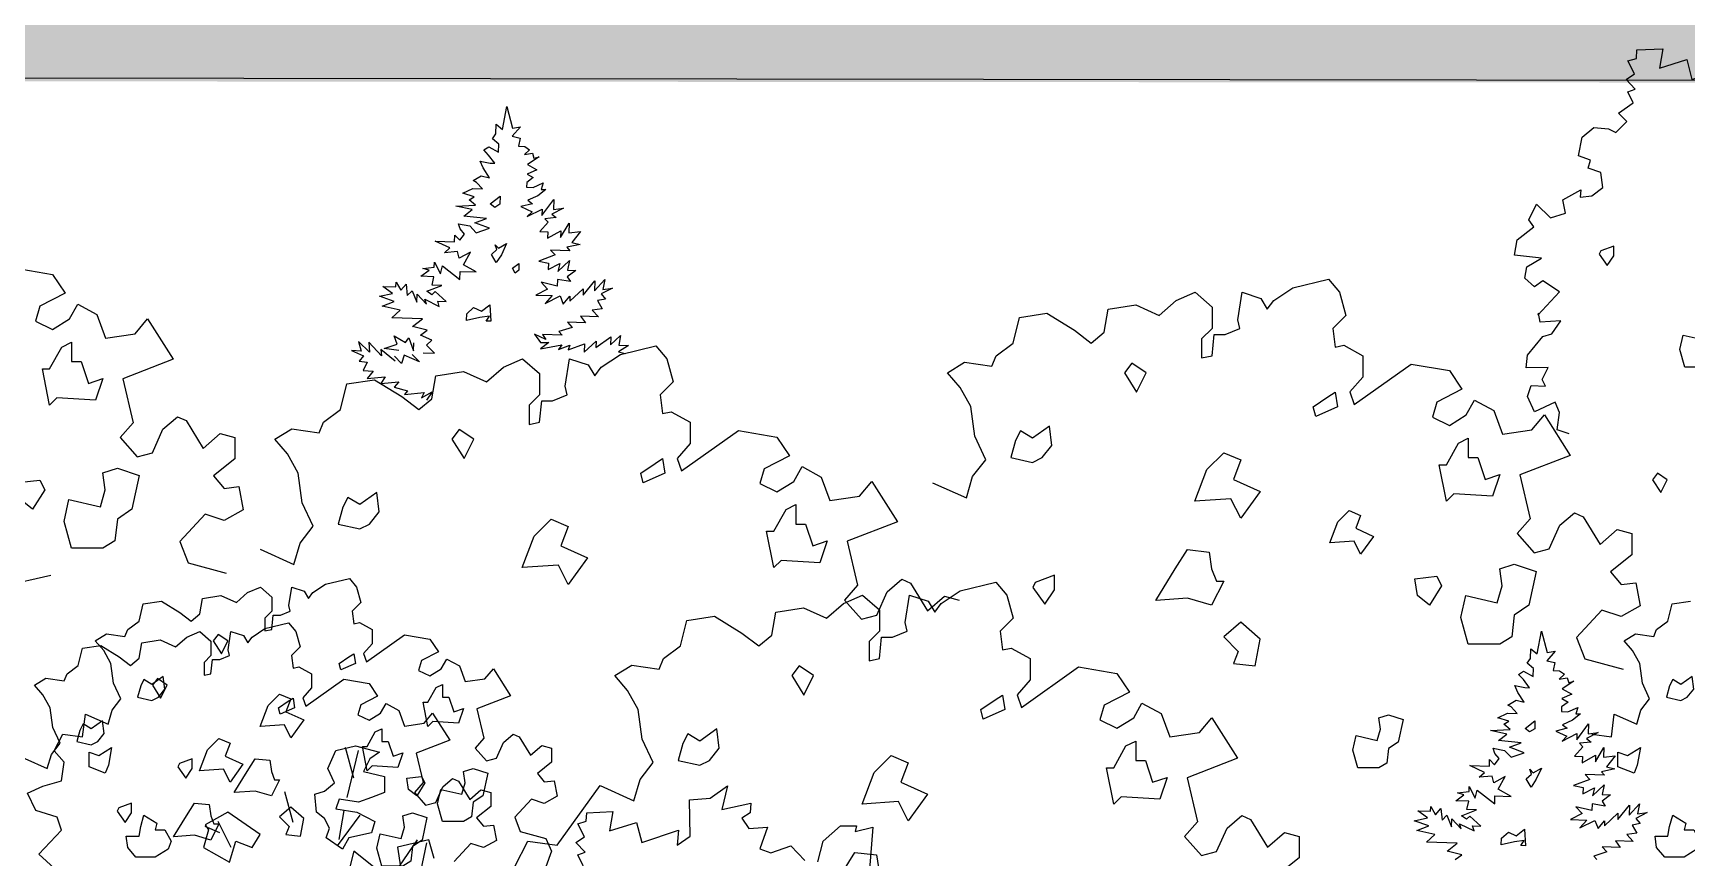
# Model space of a CAD drawing. Header units: inches. Extents: x 11.9 to 85.3, y 21.1 to 37.4.
# Drawn here: x 57.408 to 58.622, y 23.521 to 24.126 of the extents above; entities that cross this region are included whole.
import ezdxf

# ---------------------------------------------------------------- set-up
doc = ezdxf.new("R2010")
doc.units = ezdxf.units.IN
doc.header["$MEASUREMENT"] = 0
for name, color, linetype in [('CAY', 94, 'Continuous'), ('CAY-3', 61, 'Continuous'), ('Layer1', 7, 'Continuous')]:
    doc.layers.add(name, color=color, linetype=linetype)

# ---------------------------------------------------------------- blocks, each defined once
blk = doc.blocks.new('A$C76451831')
at = {"layer": 'CAY'}
for p, q in [((2471.8, 2031.9), (2478.5, 2069.3)), ((2478.5, 2069.3), (2487.7, 2034.1)), ((2460.6, 2024.6), (2461.2, 2040.4)), ((2461.2, 2040.4), (2471.8, 2031.9)), ((2500.9, 2036.3), (2487.3, 2020.9)), ((2487.7, 2034.1), (2500.9, 2036.3)), ((2441.2, 1998.5), (2449.5, 2003.7)), ((2449.5, 2003.7), (2465, 1995)), ((2455.4, 2016.6), (2460.6, 2024.6)), ((2465.5, 2008.1), (2455.4, 2016.6)), ((2465, 1995), (2465.5, 2008.1)), ((2487.3, 2020.9), (2500.3, 2017.8)), ((2500.3, 2017.8), (2497.6, 2004.7)), ((2497.6, 2004.7), (2508, 2004.3)), ((2508, 2004.3), (2515.9, 1998.6)), ((2435.1, 1980.1), (2451.3, 1976.8)), ((2440.1, 1969.1), (2435.1, 1980.1)), ((2449, 1990.1), (2441.2, 1998.5)), ((2459, 1976.6), (2449, 1990.1)), ((2451.3, 1976.8), (2459, 1976.6)), ((2515.9, 1998.6), (2507.5, 1990.8)), ((2507.5, 1990.8), (2520.7, 1993)), ((2531.4, 1987.2), (2512.4, 1974.7)), ((2512.4, 1974.7), (2527.9, 1966)), ((2520.7, 1993), (2523.1, 1984.8)), ((2523.1, 1984.8), (2531.4, 1987.2)), ((2423.5, 1948.4), (2437, 1956)), ((2428.9, 1945.4), (2423.5, 1948.4)), ((2437, 1956), (2450.4, 1952.9)), ((2450.4, 1952.9), (2440.1, 1969.1)), ((2522, 1953.1), (2511.3, 1945.3)), ((2527.9, 1966), (2511.8, 1958.9)), ((2511.8, 1958.9), (2522, 1953.1)), ((2407, 1927.6), (2423.1, 1935.2)), ((2425.3, 1922), (2407, 1927.6)), ((2417, 1916.8), (2425.3, 1922)), ((2423.1, 1935.2), (2438.9, 1934.7)), ((2438.9, 1934.7), (2428.9, 1945.4)), ((2511.3, 1945.3), (2511.1, 1937.6)), ((2511.1, 1937.6), (2521.5, 1937.2)), ((2529.2, 1923.4), (2513.1, 1916.2)), ((2521.5, 1937.2), (2538.1, 1944.4)), ((2542.7, 1933.8), (2529.2, 1923.4)), ((2538.1, 1944.4), (2535, 1934)), ((2535, 1934), (2542.7, 1933.8)), ((2395.4, 1906.7), (2427.6, 1908.3)), ((2421.9, 1900.8), (2395.4, 1906.7)), ((2408.4, 1890.4), (2421.9, 1900.8)), ((2427.6, 1908.3), (2417, 1916.8)), ((2520.6, 1910.5), (2501.8, 1905.7)), ((2501.8, 1905.7), (2520.1, 1897.4)), ((2512.1, 1889.5), (2536.6, 1901.8)), ((2520.1, 1897.4), (2512.1, 1889.5)), ((2513.1, 1916.2), (2520.6, 1910.5)), ((2536.2, 1891.4), (2555.7, 1917.4)), ((2536.6, 1901.8), (2536.2, 1891.4)), ((2571.1, 1903.3), (2552.1, 1893.5)), ((2552.1, 1893.5), (2559.6, 1887.8)), ((2555.7, 1917.4), (2555.1, 1901.1)), ((2555.1, 1901.1), (2571.1, 1903.3)), ((2402.2, 1869.3), (2399.8, 1877.6)), ((2399.8, 1877.6), (2418.2, 1874.2)), ((2409.6, 1860.9), (2402.2, 1869.3)), ((2445.4, 1886.4), (2408.4, 1890.4)), ((2418.2, 1874.2), (2428.7, 1862.9)), ((2426.6, 1879.3), (2445.4, 1886.4)), ((2450.3, 1870.4), (2426.6, 1879.3)), ((2428.7, 1862.9), (2450.3, 1870.4)), ((2546.2, 1880.1), (2532.6, 1864.8)), ((2559.6, 1887.8), (2541, 1885.8)), ((2541, 1885.8), (2546.2, 1880.1)), ((2545.3, 1853.9), (2567, 1866.3)), ((2566.7, 1855.4), (2580.6, 1878.9)), ((2567, 1866.3), (2566.7, 1855.4)), ((2580.6, 1878.9), (2580.1, 1863.1)), ((2361.6, 1849.4), (2393.3, 1848.3)), ((2385.3, 1838.2), (2361.6, 1849.4)), ((2393.3, 1848.3), (2393.7, 1859.2)), ((2393.7, 1859.2), (2401.6, 1850.7)), ((2401.6, 1850.7), (2409.6, 1860.9)), ((2532.6, 1864.8), (2545.7, 1864.3)), ((2545.7, 1864.3), (2545.3, 1853.9)), ((2598.4, 1843.9), (2577, 1839.2)), ((2577, 1839.2), (2581.8, 1833.6)), ((2580.1, 1863.1), (2599.2, 1865.2)), ((2599.2, 1865.2), (2585, 1847.1)), ((2585, 1847.1), (2598.4, 1843.9)), ((2360.1, 1806.9), (2360.4, 1815)), ((2360.4, 1815), (2370.2, 1796.1)), ((2376.8, 1830.3), (2385.3, 1838.2)), ((2398.2, 1832.3), (2376.8, 1830.3)), ((2400.5, 1821.3), (2398.2, 1832.3)), ((2419.5, 1831.5), (2400.5, 1821.3)), ((2407.9, 1810.6), (2419.5, 1831.5)), ((2557.5, 1826.7), (2530.9, 1816.8)), ((2530.9, 1816.8), (2546.6, 1813.5)), ((2546.6, 1813.5), (2546.3, 1803.1)), ((2546.3, 1803.1), (2565.2, 1812.8)), ((2581.8, 1833.6), (2550.1, 1834.7)), ((2550.1, 1834.7), (2557.5, 1826.7)), ((2562, 1799.8), (2581.2, 1817.7)), ((2565.2, 1812.8), (2562, 1799.8)), ((2581.2, 1817.7), (2577.9, 1802)), ((1673.3, 1805.4), (1735.8, 1794.7)), ((1735.8, 1794.7), (1756.4, 1764.1)), ((2338.3, 1791.8), (2351.8, 1801.7)), ((2359.6, 1791), (2338.3, 1791.8)), ((2341.5, 1804.8), (2360.1, 1806.9)), ((2351.8, 1801.7), (2341.5, 1804.8)), ((2356.4, 1777.5), (2359.6, 1791)), ((2370.2, 1796.1), (2373.4, 1809.1)), ((2373.4, 1809.1), (2402, 1786.8)), ((2402, 1786.8), (2402.5, 1799.9)), ((2402.5, 1799.9), (2428.8, 1799)), ((2428.8, 1799), (2407.9, 1810.6)), ((2561.5, 1786.7), (2561.2, 1775.8)), ((2582.7, 1783.2), (2561.5, 1786.7)), ((2591.5, 1801.5), (2577.6, 1791.1)), ((2577.6, 1791.1), (2582.7, 1783.2)), ((2577.9, 1802), (2591.5, 1801.5)), ((2622.1, 1768.2), (2639, 1786.7)), ((2639, 1786.7), (2635.8, 1770.5)), ((3764, 1772.8), (3822.4, 1787)), ((3822.4, 1787), (3840.1, 1765.7)), ((1756.4, 1764.1), (1715.1, 1742.8)), ((2270.6, 1759.2), (2292, 1763.9)), ((2294.3, 1750.7), (2270.6, 1759.2)), ((2292, 1763.9), (2276.1, 1775.3)), ((2276.1, 1775.3), (2297.4, 1774.6)), ((2297.4, 1774.6), (2297.7, 1782.3)), ((2297.7, 1782.3), (2305.3, 1768.9)), ((2305.3, 1768.9), (2313.9, 1779)), ((2313.9, 1779), (2315.9, 1760.3)), ((2315.9, 1760.3), (2323.9, 1768.2)), ((2323.9, 1768.2), (2331.4, 1749.4)), ((2331.4, 1749.4), (2331.9, 1762.5)), ((2331.9, 1762.5), (2347.1, 1746.1)), ((2347.9, 1767.4), (2372.2, 1777)), ((2355.9, 1761.7), (2347.9, 1767.4)), ((2361.5, 1766.9), (2355.9, 1761.7)), ((2372.2, 1777), (2356.4, 1777.5)), ((2379.5, 1750.4), (2361.5, 1766.9)), ((2545.1, 1770.9), (2526.2, 1761.2)), ((2526.2, 1761.2), (2552.9, 1760.2)), ((2561.2, 1775.8), (2534.7, 1782.2)), ((2534.7, 1782.2), (2545.1, 1770.9)), ((2552.9, 1760.2), (2541.6, 1747.5)), ((2541.6, 1747.5), (2566, 1759.8)), ((2566, 1759.8), (2571, 1746.5)), ((2571, 1746.5), (2581.9, 1759.2)), ((2581.6, 1751.1), (2603.6, 1771.6)), ((2581.9, 1759.2), (2581.6, 1751.1)), ((2603.3, 1761.2), (2622.6, 1784.5)), ((2603.6, 1771.6), (2603.3, 1761.2)), ((2622.6, 1784.5), (2622.1, 1768.2)), ((2651.7, 1772.6), (2632.8, 1762.9)), ((2632.8, 1762.9), (2640.2, 1754.5)), ((2635.8, 1770.5), (2651.7, 1772.6)), ((3573, 1752.2), (3604.2, 1765.7)), ((3604.2, 1765.7), (3631.9, 1741.6)), ((3673.8, 1720.9), (3680.9, 1765.7)), ((3680.9, 1765.7), (3711.5, 1755.7)), ((3732.8, 1752.2), (3764, 1772.8)), ((3840.1, 1765.7), (3850.7, 1728)), ((1715.1, 1742.8), (1708.1, 1718.6)), ((1763.5, 1722.2), (1777.1, 1746.4)), ((1777.1, 1746.4), (1808.3, 1729.3)), ((2275, 1743.2), (2294.3, 1750.7)), ((2304.2, 1736.7), (2275, 1743.2)), ((2290.6, 1724.1), (2304.2, 1736.7)), ((2347.1, 1746.1), (2344.7, 1754.4)), ((2344.7, 1754.4), (2368.3, 1742.7)), ((2365.9, 1750.9), (2379.5, 1750.4)), ((2368.3, 1742.7), (2365.9, 1750.9)), ((2634.6, 1738.8), (2618.3, 1736.6)), ((2618.3, 1736.6), (2628.7, 1725.4)), ((2640.2, 1754.5), (2627, 1752.2)), ((2627, 1752.2), (2634.6, 1738.8)), ((3317.1, 1724.4), (3361.9, 1731.5)), ((3361.9, 1731.5), (3406.7, 1703.8)), ((3455.6, 1700.3), (3462.1, 1738)), ((3462.1, 1738), (3507.5, 1745.1)), ((3507.5, 1745.1), (3545.3, 1728)), ((3545.3, 1728), (3573, 1752.2)), ((3631.9, 1741.6), (3631.9, 1706.7)), ((3711.5, 1755.7), (3722.2, 1738)), ((3722.2, 1738), (3732.8, 1752.2)), ((1708.1, 1718.6), (1735.8, 1705.1)), ((1735.8, 1705.1), (1763.5, 1722.2)), ((1808.3, 1729.3), (1822.5, 1690.9)), ((1870.8, 1698), (1891.4, 1722.2)), ((1891.4, 1722.2), (1933.3, 1656.1)), ((2340.9, 1722.3), (2290.6, 1724.1)), ((2324.6, 1709.7), (2340.9, 1722.3)), ((2348.4, 1703.5), (2324.6, 1709.7)), ((2585.5, 1708.3), (2564, 1701.4)), ((2577.7, 1716.8), (2585.5, 1708.3)), ((2607.1, 1715.7), (2577.7, 1716.8)), ((2628.7, 1725.4), (2599.3, 1726.4)), ((2599.3, 1726.4), (2607.1, 1715.7)), ((3306.5, 1682.6), (3317.1, 1724.4)), ((3406.7, 1703.8), (3434.4, 1682.6)), ((3631.9, 1706.7), (3614.8, 1689.6)), ((3653.2, 1696.7), (3677.3, 1706.7)), ((3677.3, 1706.7), (3673.8, 1720.9)), ((3850.7, 1728), (3829.5, 1706.7)), ((3829.5, 1706.7), (3833, 1676.1)), ((1822.5, 1690.9), (1870.8, 1698)), ((2236.3, 1685.2), (2240.6, 1669.3)), ((2254.4, 1667.9), (2236.3, 1685.2)), ((2252.8, 1684.1), (2254.4, 1667.9)), ((2273.6, 1662), (2252.8, 1684.1)), ((2278, 1673.7), (2299.6, 1681.1)), ((2294.6, 1694.5), (2313.2, 1683.4)), ((2299.6, 1681.1), (2294.6, 1694.5)), ((2313.2, 1683.4), (2318.5, 1691.4)), ((2318.5, 1691.4), (2325.9, 1669.8)), ((2325.9, 1669.8), (2326.4, 1682.9)), ((2337.7, 1695.7), (2348.4, 1703.5)), ((2356, 1687.3), (2337.7, 1695.7)), ((2347.5, 1679.5), (2356, 1687.3)), ((2360.2, 1665.9), (2347.5, 1679.5)), ((2524, 1697.3), (2533.9, 1683.8)), ((2542.3, 1688.5), (2524, 1697.3)), ((2547.5, 1683.4), (2533.6, 1673)), ((2533.6, 1673), (2568.7, 1679.9)), ((2533.9, 1683.8), (2547.5, 1683.4)), ((2569.2, 1695.7), (2537.1, 1696.9)), ((2537.1, 1696.9), (2542.3, 1688.5)), ((2568.7, 1679.9), (2563, 1671.9)), ((2563, 1671.9), (2581.8, 1679.4)), ((2564, 1701.4), (2569.2, 1695.7)), ((2578.8, 1671.4), (2605.9, 1681.3)), ((2581.8, 1679.4), (2578.8, 1671.4)), ((2605.4, 1667.7), (2624.6, 1685.6)), ((2605.9, 1681.3), (2605.4, 1667.7)), ((2624.3, 1675.2), (2648.9, 1693)), ((2624.6, 1685.6), (2624.3, 1675.2)), ((2648.4, 1679.8), (2664.8, 1695.1)), ((2648.9, 1693), (2648.4, 1679.8)), ((2677.9, 1678.8), (2661.2, 1668.5)), ((2664.8, 1695.1), (2661.6, 1679.4)), ((2661.6, 1679.4), (2677.9, 1678.8)), ((2664.3, 1664.1), (2722.6, 1678.3)), ((2722.6, 1678.3), (2740.3, 1657)), ((3278.8, 1661.9), (3306.5, 1682.6)), ((3434.4, 1682.6), (3455.6, 1700.3)), ((3614.8, 1689.6), (3614.8, 1658.4)), ((3631.9, 1661.9), (3635.5, 1696.7)), ((3635.5, 1696.7), (3653.2, 1696.7)), ((3833, 1676.1), (3847.2, 1679)), ((3847.2, 1679), (3878.4, 1661.9)), ((1933.3, 1656.1), (1850.8, 1624.3)), ((2224.6, 1670.4), (2244.1, 1661.9)), ((2240.6, 1669.3), (2224.6, 1670.4)), ((2244.1, 1661.9), (2237.2, 1653)), ((2237.2, 1653), (2250.5, 1651.6)), ((2250.5, 1651.6), (2243.7, 1637.7)), ((2272.6, 1672.4), (2273.6, 1662)), ((2295.9, 1653.3), (2272.6, 1672.4)), ((2301.9, 1670.6), (2278, 1673.7)), ((2306.7, 1649.3), (2295.1, 1661.4)), ((2310.8, 1662.9), (2306.7, 1649.3)), ((2336, 1652.2), (2310.8, 1662.9)), ((2323.9, 1664.2), (2336, 1652.2)), ((2341.7, 1666.5), (2360.2, 1665.9)), ((2473.2, 1643.5), (2504.5, 1657)), ((2504.5, 1657), (2532.2, 1632.9)), ((2574, 1612.2), (2581.1, 1657)), ((2581.1, 1657), (2611.8, 1647)), ((2633, 1643.5), (2664.3, 1664.1)), ((2661.2, 1668.5), (2672, 1665.4)), ((2740.3, 1657), (2750.9, 1619.3)), ((3199.2, 1634.2), (3226.9, 1651.3)), ((3226.9, 1651.3), (3271.7, 1644.8)), ((3271.7, 1644.8), (3278.8, 1661.9)), ((3614.8, 1658.4), (3631.9, 1661.9)), ((3878.4, 1661.9), (3878.4, 1627.1)), ((1850.8, 1624.3), (1867.9, 1552.3)), ((2217.3, 1615.8), (2262.1, 1622.8)), ((2243.7, 1637.7), (2260.2, 1636.6)), ((2260.2, 1636.6), (2250.4, 1624.7)), ((2250.4, 1624.7), (2279.7, 1627.6)), ((2262.1, 1622.8), (2306.9, 1595.1)), ((2279.7, 1627.6), (2272.6, 1616.4)), ((2355.9, 1591.6), (2362.4, 1629.3)), ((2362.4, 1629.3), (2407.8, 1636.4)), ((2407.8, 1636.4), (2445.5, 1619.3)), ((2445.5, 1619.3), (2473.2, 1643.5)), ((2532.2, 1632.9), (2532.2, 1598.1)), ((2611.8, 1647), (2622.4, 1629.3)), ((2622.4, 1629.3), (2633, 1643.5)), ((3219.8, 1610), (3199.2, 1634.2)), ((3878.4, 1627.1), (3857.2, 1602.9)), ((3864.3, 1582.3), (3957.4, 1648.4)), ((3957.4, 1648.4), (4019.9, 1637.7)), ((4019.9, 1637.7), (4040.5, 1607.1)), ((2206.7, 1573.9), (2217.3, 1615.8)), ((2272.6, 1616.4), (2301.9, 1619.3)), ((2301.9, 1619.3), (2294.6, 1610.4)), ((2294.6, 1610.4), (2316.5, 1604.8)), ((2316.5, 1604.8), (2311.6, 1598.8)), ((2311.6, 1598.8), (2343.6, 1601.9)), ((2339, 1593.3), (2356.7, 1603.2)), ((2343.6, 1601.9), (2339, 1593.3)), ((2356.7, 1603.2), (2347.6, 1589.1)), ((2532.2, 1598.1), (2515.1, 1580.9)), ((2553.4, 1588), (2577.6, 1598.1)), ((2577.6, 1598.1), (2574, 1612.2)), ((2750.9, 1619.3), (2729.7, 1598.1)), ((2729.7, 1598.1), (2733.2, 1567.4)), ((3237.5, 1578.7), (3219.8, 1610)), ((3857.2, 1602.9), (3864.3, 1582.3)), ((4040.5, 1607.1), (3999.3, 1585.8)), ((2179, 1553.2), (2206.7, 1573.9)), ((2306.9, 1595.1), (2334.7, 1573.9)), ((2334.7, 1573.9), (2355.9, 1591.6)), ((2515.1, 1580.9), (2515.1, 1549.7)), ((2532.2, 1553.2), (2535.7, 1588)), ((2535.7, 1588), (2553.4, 1588)), ((2733.2, 1567.4), (2747.4, 1570.3)), ((2747.4, 1570.3), (2778.6, 1553.2)), ((3244, 1530.4), (3237.5, 1578.7)), ((3999.3, 1585.8), (3992.2, 1561.6)), ((4047.6, 1565.2), (4061.2, 1589.4)), ((4061.2, 1589.4), (4092.4, 1572.3)), ((4092.4, 1572.3), (4106.6, 1533.9)), ((1867.9, 1552.3), (1846.6, 1528.1)), ((1899.1, 1503.3), (1916.2, 1541.7)), ((1916.2, 1541.7), (1940.4, 1562.3)), ((1940.4, 1562.3), (1954.5, 1555.8)), ((1954.5, 1555.8), (1982.2, 1510.4)), ((2099.4, 1525.5), (2127.1, 1542.6)), ((2127.1, 1542.6), (2171.9, 1536.1)), ((2171.9, 1536.1), (2179, 1553.2)), ((2515.1, 1549.7), (2532.2, 1553.2)), ((2778.6, 1553.2), (2778.6, 1518.4)), ((3992.2, 1561.6), (4019.9, 1548.1)), ((4019.9, 1548.1), (4047.6, 1565.2)), ((4154.9, 1541), (4175.6, 1565.2)), ((4175.6, 1565.2), (4217.4, 1499.1)), ((1846.6, 1528.1), (1874.3, 1496.9)), ((1982.2, 1510.4), (2010, 1534.6)), ((2010, 1534.6), (2034.1, 1528.1)), ((2034.1, 1528.1), (2034.1, 1493.3)), ((2120, 1501.3), (2099.4, 1525.5)), ((2778.6, 1518.4), (2757.4, 1494.2)), ((2764.5, 1473.6), (2857.6, 1539.7)), ((2857.6, 1539.7), (2920.1, 1529)), ((2920.1, 1529), (2940.8, 1498.4)), ((3261.7, 1492), (3244, 1530.4)), ((4106.6, 1533.9), (4154.9, 1541)), ((1874.3, 1496.9), (1899.1, 1503.3)), ((2034.1, 1493.3), (1999.3, 1465.6)), ((2137.7, 1470.1), (2120, 1501.3)), ((2757.4, 1494.2), (2764.5, 1473.6)), ((2940.8, 1498.4), (2899.5, 1477.1)), ((3240.4, 1464.3), (3261.7, 1492)), ((4217.4, 1499.1), (4134.9, 1467.3)), ((1999.3, 1465.6), (2016.4, 1445)), ((2144.2, 1421.7), (2137.7, 1470.1)), ((2899.5, 1477.1), (2892.4, 1452.9)), ((2947.9, 1456.5), (2961.4, 1480.7)), ((2961.4, 1480.7), (2992.7, 1463.6)), ((2992.7, 1463.6), (3006.8, 1425.2)), ((3230.4, 1429.5), (3240.4, 1464.3)), ((4134.9, 1467.3), (4152, 1395.3)), ((2016.4, 1445), (2040.6, 1447.9)), ((2040.6, 1447.9), (2047.7, 1410.1)), ((2892.4, 1452.9), (2920.1, 1439.4)), ((2920.1, 1439.4), (2947.9, 1456.5)), ((3055.2, 1432.3), (3075.8, 1456.5)), ((3075.8, 1456.5), (3117.7, 1390.4)), ((3175, 1454.3), (3230.4, 1429.5)), ((2047.7, 1410.1), (2016.4, 1392.5)), ((2161.9, 1383.3), (2144.2, 1421.7)), ((3006.8, 1425.2), (3055.2, 1432.3)), ((1985.2, 1403.1), (1943.9, 1358.2)), ((2016.4, 1392.5), (1985.2, 1403.1)), ((2140.7, 1355.6), (2161.9, 1383.3)), ((3117.7, 1390.4), (3035.1, 1358.6)), ((4152, 1395.3), (4130.8, 1371.1)), ((4183.2, 1346.3), (4200.3, 1384.7)), ((4200.3, 1384.7), (4224.5, 1405.3)), ((4224.5, 1405.3), (4238.7, 1398.8)), ((4238.7, 1398.8), (4266.4, 1353.4)), ((1943.9, 1358.2), (1957.5, 1323.4)), ((2130.6, 1320.8), (2140.7, 1355.6)), ((3035.1, 1358.6), (3052.2, 1286.6)), ((4130.8, 1371.1), (4158.5, 1339.9)), ((4266.4, 1353.4), (4294.1, 1377.6)), ((4294.1, 1377.6), (4318.3, 1371.1)), ((4318.3, 1371.1), (4318.3, 1336.3)), ((2075.2, 1345.6), (2130.6, 1320.8)), ((4158.5, 1339.9), (4183.2, 1346.3)), ((4318.3, 1336.3), (4283.5, 1308.6)), ((1732.8, 1302.8), (1656.2, 1285.1)), ((1957.5, 1323.4), (2020, 1306.3)), ((4283.5, 1308.6), (4300.6, 1287.9)), ((3052.2, 1286.6), (3031, 1262.4)), ((4300.6, 1287.9), (4324.7, 1290.9)), ((4324.7, 1290.9), (4331.8, 1253.1)), ((4269.3, 1246.1), (4228, 1201.2)), ((4300.6, 1235.4), (4269.3, 1246.1)), ((4331.8, 1253.1), (4300.6, 1235.4)), ((4377.3, 1228.2), (4384.3, 1256.1)), ((4384.3, 1256.1), (4414.2, 1260.8)), ((4358.8, 1214.4), (4377.3, 1228.2)), ((4228, 1201.2), (4241.6, 1166.4)), ((4305.7, 1196), (4324.2, 1207.4)), ((4319.5, 1179.8), (4305.7, 1196)), ((4324.2, 1207.4), (4354.1, 1203)), ((4354.1, 1203), (4358.8, 1214.4)), ((4241.6, 1166.4), (4304.1, 1149.3)), ((4331.3, 1159), (4319.5, 1179.8)), ((4335.6, 1126.7), (4331.3, 1159)), ((4347.4, 1101.2), (4335.6, 1126.7)), ((4326.6, 1059.5), (4333.2, 1082.7)), ((4333.2, 1082.7), (4347.4, 1101.2)), ((4284.9, 1039.1), (4289.6, 1076)), ((4289.6, 1076), (4326.6, 1059.5)), ((4252.7, 1043.4), (4284.9, 1039.1)), ((2228.3, 971.5), (2215.1, 1021.6)), ((2217.8, 939.8), (2236.3, 1016.3)), ((2027.8, 857.9), (2006.6, 900.2)), ((2201.9, 860.6), (2238.9, 910.7)), ((2204.6, 871.1), (2212.5, 918.7)), ((2009.3, 881.7), (1985.5, 892.2)), ((2281, 794.5), (2332.5, 870.4)), ((2326.2, 761), (2347.8, 865.6)), ((2491.6, 827), (2512.8, 868.3)), ((2512.8, 868.3), (2561.2, 861.8))]:
    blk.add_line(p, q, dxfattribs=at)
for points in [[(4216, 1534.3), (4196, 1540.6), (4200.2, 1569.1), (4192.8, 1586), (4159, 1570.1), (4147.4, 1595.5), (4153.8, 1613.4), (4177, 1612.3), (4171.7, 1622.9), (4181.2, 1642.9), (4145.3, 1641.9), (4147.4, 1663), (4172.8, 1693.5), (4187.5, 1697.8), (4202.3, 1718.9), (4168.5, 1716.7), (4165.4, 1731.5), (4164.3, 1728.3), (4200.2, 1766.3), (4172.8, 1784.2), (4159, 1774.7), (4143.2, 1788.5), (4146.4, 1807.4), (4170.6, 1821.2), (4126.4, 1826.4), (4130.6, 1851.7), (4158, 1872.8), (4149.6, 1884.4), (4162.2, 1909.7), (4185.4, 1887.6), (4209.7, 1895), (4205.5, 1917.1), (4235, 1933), (4233.9, 1921.4), (4252.9, 1923.5), (4270.8, 1937.2), (4267.7, 1961.4), (4246.6, 1968.8), (4250.8, 1981.5), (4230.8, 1988.9), (4237.1, 2019.4), (4256.1, 2035.3), (4280.3, 2033.1), (4291.9, 2026.8), (4309.9, 2044.7), (4296.2, 2058.5), (4320.4, 2075.3), (4312, 2093.3), (4323.6, 2097.5), (4308.8, 2113.3), (4322.5, 2122.8), (4312, 2143.9), (4325.7, 2148.1), (4326.7, 2161.8), (4368.9, 2163.9), (4363.7, 2132.3), (4408, 2146), (4416.4, 2113.3), (4476.5, 2133.3), (4474.4, 2109.1), (4495.5, 2123.9), (4494.4, 2182.9), (4528.2, 2186.1), (4556.7, 2206.1), (4547.2, 2167.1), (4594.6, 2177.6), (4593.6, 2161.8), (4579.9, 2153.4), (4591.5, 2136.5), (4622.1, 2138.6), (4609.4, 2102.8), (4627.3, 2096.4), (4660, 2108), (4683.2, 2083.8)], [(4704.3, 2081.7), (4712.8, 2115.4), (4741.2, 2140.7), (4767.6, 2140.7), (4765.5, 2131.2), (4794, 2138.6), (4788.7, 2069)], [(2492.6, 1796.8), (2487.9, 1805.1), (2498.6, 1812.9), (2498.2, 1802), (2492.6, 1796.8)], [(1738.5, 824), (1713.4, 847.2), (1750.3, 886.5), (1743.2, 907.3), (1708.6, 918.7), (1694.9, 946.6), (1720, 958), (1750.3, 967.1), (1755, 997.4), (1738.5, 1015.9), (1752.7, 1043.4), (1784.9, 1039.1), (1789.6, 1076), (1826.6, 1059.5), (1833.2, 1082.7), (1847.4, 1101.2), (1835.6, 1126.7), (1831.3, 1159), (1819.5, 1179.8), (1805.7, 1196), (1824.2, 1207.4), (1854.1, 1203), (1858.8, 1214.4), (1877.3, 1228.2), (1884.3, 1256.1), (1914.2, 1260.8), (1944.1, 1242.4), (1962.6, 1228.2), (1976.7, 1240), (1981, 1265.2), (2011.3, 1269.9), (2036.5, 1258.5), (2054.9, 1274.6), (2075.8, 1283.7), (2094.3, 1267.5), (2094.3, 1244.3), (2082.9, 1232.9), (2082.9, 1212.1), (2094.3, 1214.4), (2096.6, 1237.6), (2108.4, 1237.6), (2124.5, 1244.3), (2122.2, 1253.8), (2126.9, 1283.7), (2147.3, 1277), (2154.4, 1265.2), (2161.5, 1274.6), (2182.3, 1288.4), (2221.2, 1297.8), (2233, 1283.7), (2240.1, 1258.5), (2225.9, 1244.3), (2228.3, 1223.9), (2237.7, 1225.8), (2258.6, 1214.4), (2258.6, 1191.2), (2244.4, 1175.1), (2249.1, 1161.4), (2311.2, 1205.4), (2352.9, 1198.3), (2366.7, 1177.9), (2339.1, 1163.7), (2334.4, 1147.6), (2352.9, 1138.5), (2371.4, 1149.9), (2380.4, 1166.1), (2401.2, 1154.7), (2410.7, 1129.1), (2442.9, 1133.8), (2456.7, 1149.9), (2484.6, 1105.9), (2429.6, 1084.7), (2441, 1036.7), (2426.8, 1020.6), (2445.3, 999.7), (2461.8, 1004.1), (2473.2, 1029.6), (2489.3, 1043.4), (2498.7, 1039.1), (2517.2, 1008.8), (2535.7, 1024.9), (2551.8, 1020.6), (2551.8, 997.4), (2528.6, 978.9), (2540, 965.1), (2556.1, 967.1), (2560.8, 941.9), (2540, 930.1), (2519.2, 937.2), (2491.7, 907.3), (2500.7, 884.1), (2542.4, 872.7), (2551.8, 851.9), (2542.4, 826.3)], [(2360, 840.1), (2350.9, 870.4), (2299.8, 858.6), (2304.6, 826.3)], [(2260.5, 826.3), (2228.3, 851.9), (2221.2, 824)], [(4029.6, 838.2), (4040.3, 846), (4016.5, 852.2), (4032.8, 864.8), (3982.6, 866.6), (3996.2, 879.2), (3966.9, 885.7), (3986.2, 893.2), (3962.5, 901.7), (3984, 906.4), (3968.1, 917.8), (3989.3, 917.1), (3989.6, 924.8), (3997.3, 911.4), (4005.8, 921.5), (4007.9, 902.9), (4015.9, 910.7), (4023.4, 891.9), (4023.8, 905), (4039.1, 888.6), (4036.7, 896.9), (4060.3, 885.2), (4057.8, 893.4), (4071.4, 892.9), (4053.4, 909.4), (4047.8, 904.2), (4039.8, 909.9), (4064.2, 919.5), (4048.4, 920), (4051.5, 933.5), (4030.3, 934.3), (4043.8, 944.2), (4033.4, 947.3), (4052.1, 949.4), (4052.4, 957.5), (4062.1, 938.6), (4065.3, 951.6), (4094, 929.3), (4094.4, 942.4), (4120.7, 941.5), (4099.8, 953.1), (4111.4, 974), (4092.5, 963.8), (4090.1, 974.8), (4068.8, 972.8), (4077.2, 980.7), (4053.6, 991.9), (4085.3, 990.8), (4085.6, 1001.7), (4093.5, 993.3), (4101.6, 1003.4), (4094.2, 1011.8), (4091.7, 1020.1), (4110.2, 1016.7), (4120.7, 1005.5), (4142.2, 1012.9), (4118.5, 1021.8), (4137.3, 1028.9), (4100.3, 1032.9), (4113.8, 1043.3), (4087.3, 1049.2), (4119.5, 1050.8), (4109, 1059.4), (4117.3, 1064.5), (4098.9, 1070.1), (4115, 1077.7), (4130.9, 1077.2), (4120.8, 1088), (4115.5, 1090.9), (4128.9, 1098.6), (4142.4, 1095.4), (4132.1, 1111.6), (4127, 1122.6), (4143.2, 1119.4), (4150.9, 1119.1), (4141, 1132.6), (4133.1, 1141), (4141.4, 1146.2), (4157, 1137.5), (4157.5, 1150.6), (4147.3, 1159.1), (4152.6, 1167.1), (4153.1, 1182.9), (4163.7, 1174.4), (4170.5, 1211.8), (4179.7, 1176.6), (4192.9, 1178.8), (4179.2, 1163.4), (4192.2, 1160.3), (4189.5, 1147.2), (4199.9, 1146.8), (4207.9, 1141.1), (4199.4, 1133.3), (4212.7, 1135.5), (4215.1, 1127.3), (4223.3, 1129.7), (4204.3, 1117.2), (4219.9, 1108.5), (4203.8, 1101.4), (4214, 1095.6), (4203.3, 1087.8), (4203, 1080.1), (4213.4, 1079.7), (4230, 1086.9), (4226.9, 1076.5), (4234.6, 1076.3), (4221.1, 1065.9), (4205, 1058.7), (4212.5, 1053), (4193.8, 1048.2), (4212, 1039.9), (4204.1, 1032), (4228.5, 1044.3), (4228.1, 1033.9), (4247.6, 1060), (4247.1, 1043.7), (4263, 1045.8), (4244.1, 1036.1), (4251.6, 1030.3), (4232.9, 1028.3), (4238.2, 1022.7), (4224.5, 1007.3), (4237.6, 1006.8), (4237.3, 996.4), (4259, 1008.8), (4258.6, 997.9), (4272.6, 1021.5), (4272, 1005.6), (4291.1, 1007.7), (4276.9, 989.6), (4290.4, 986.4), (4268.9, 981.7), (4273.7, 976.1), (4242, 977.2), (4249.5, 969.2), (4222.8, 959.3), (4238.6, 956), (4238.2, 945.6), (4257.1, 955.4), (4254, 942.3), (4273.2, 960.2), (4269.9, 944.5), (4283.5, 944), (4269.5, 933.6), (4274.7, 925.7), (4253.5, 929.2), (4253.1, 918.3), (4226.6, 924.7), (4237.1, 913.4), (4218.2, 903.7), (4244.9, 902.7), (4233.5, 890), (4258, 902.3), (4263, 889), (4273.8, 901.7), (4273.5, 893.6), (4295.6, 914.1), (4295.2, 903.7), (4314.6, 927.1), (4314, 910.8), (4331, 929.2), (4327.7, 913), (4343.6, 915.2), (4324.7, 905.4), (4332.1, 897), (4318.9, 894.7), (4326.6, 881.3), (4310.2, 879.2), (4320.7, 867.9), (4291.3, 868.9), (4299.1, 858.2), (4269.6, 859.3), (4277.5, 850.8), (4256, 843.9), (4261.2, 838.3)]]:
    blk.add_lwpolyline(points, dxfattribs=at)
for points in [[(2451.7, 1910.2), (2468, 1922.8), (2467.5, 1909.6), (2459.2, 1904.5)], [(2453.8, 1827.6), (2462.2, 1835.5), (2459.8, 1843.3), (2465, 1837.6), (2478.4, 1845.3), (2470.1, 1827), (2461.5, 1814.2)], [(4267.5, 1833.2), (4264.9, 1827.9), (4278.1, 1809.4), (4288.7, 1825.2), (4288.7, 1841.1)], [(2452.7, 1718.4), (2445, 1718.7), (2450.2, 1726.6), (2434.3, 1724.5), (2412.8, 1719.8), (2413.2, 1730.7), (2424.4, 1740.7), (2437.4, 1734.8), (2450.9, 1745.2)], [(4396.9, 1672), (4402.2, 1695.8), (4436.5, 1687.9), (4441.8, 1706.3), (4439.1, 1724.8), (4455, 1730.1), (4478.7, 1722.2), (4470.8, 1685.2), (4455, 1674.7), (4452.3, 1650.9), (4439.1, 1643), (4404.8, 1643)], [(1750.8, 1676.2), (1766.7, 1684.2), (1766.7, 1652.5), (1782.5, 1652.5), (1794.4, 1616.8), (1818.1, 1624.8), (1806.3, 1589.1), (1742.9, 1593.1), (1731.1, 1581.2), (1719.2, 1640.6), (1731.1, 1640.6)], [(3524.3, 1634.1), (3500.5, 1649.9), (3488.6, 1634.1), (3508.4, 1602.4)], [(3821.2, 1594.5), (3833.1, 1602.4), (3837, 1578.6), (3801.4, 1562.8), (3797.4, 1578.6)], [(3369.9, 1515.3), (3365.9, 1547), (3338.2, 1527.2), (3318.4, 1539), (3310.5, 1523.2), (3302.6, 1495.5), (3338.2, 1487.6), (3354, 1495.5)], [(2424.5, 1525.4), (2400.8, 1541.2), (2388.9, 1525.4), (2408.7, 1493.7)], [(4035, 1519.2), (4050.8, 1527.2), (4050.8, 1495.5), (4066.6, 1495.5), (4078.5, 1459.8), (4102.3, 1467.8), (4090.4, 1432.1), (4027.1, 1436.1), (4015.2, 1424.2), (4003.3, 1483.6), (4015.2, 1483.6)], [(2721.4, 1485.8), (2733.3, 1493.7), (2737.3, 1469.9), (2701.6, 1454.1), (2697.7, 1469.9)], [(3623.3, 1475.7), (3651, 1503.4), (3678.7, 1491.5), (3666.8, 1459.8), (3710.3, 1440), (3678.7, 1396.5), (3662.8, 1428.1), (3603.5, 1424.2)], [(1754.8, 1391.1), (1762.7, 1426.7), (1814.2, 1414.8), (1822.1, 1442.6), (1818.1, 1470.3), (1841.9, 1478.2), (1877.5, 1466.3), (1865.7, 1410.9), (1841.9, 1395), (1837.9, 1359.4), (1818.1, 1347.5), (1766.7, 1347.5)], [(4376, 1459.3), (4360.2, 1469.9), (4352.3, 1459.3), (4365.5, 1438.2)], [(1683.5, 1426.7), (1679.6, 1454.5), (1715.2, 1458.4), (1723.1, 1442.6), (1703.3, 1410.9)], [(2270.1, 1406.6), (2266.2, 1438.3), (2238.4, 1418.5), (2218.7, 1430.3), (2210.7, 1414.5), (2202.8, 1386.8), (2238.4, 1378.9), (2254.3, 1386.8)], [(2935.2, 1410.5), (2951, 1418.5), (2951, 1386.8), (2966.9, 1386.8), (2978.8, 1351.1), (3002.5, 1359.1), (2990.6, 1323.4), (2927.3, 1327.4), (2915.4, 1315.5), (2903.5, 1374.9), (2915.4, 1374.9)], [(3837.8, 1390.3), (3856.3, 1408.8), (3874.8, 1400.9), (3866.9, 1379.8), (3895.9, 1366.6), (3874.8, 1337.5), (3864.2, 1358.6), (3824.6, 1356)], [(2523.5, 1367), (2551.2, 1394.7), (2578.9, 1382.8), (2567, 1351.1), (2610.6, 1331.3), (2578.9, 1287.8), (2563.1, 1319.5), (2503.7, 1315.5)], [(3571.8, 1313.3), (3591.6, 1345), (3627.2, 1341), (3631.2, 1313.3), (3639.1, 1293.5), (3651, 1293.5), (3631.2, 1253.9), (3591.6, 1265.8), (3540.1, 1261.8)], [(3342.6, 1291.2), (3338.7, 1283.3), (3358.5, 1255.6), (3374.3, 1279.3), (3374.3, 1303.1)], [(3967.7, 1269.7), (3963.7, 1297.4), (3999.3, 1301.4), (4007.3, 1285.6), (3987.5, 1253.9)], [(4038.9, 1234.1), (4046.9, 1269.7), (4098.3, 1257.8), (4106.2, 1285.6), (4102.3, 1313.3), (4126, 1321.2), (4161.7, 1309.3), (4149.8, 1253.9), (4126, 1238), (4122.1, 1202.4), (4102.3, 1190.5), (4050.8, 1190.5)], [(3702.4, 1154.9), (3710.3, 1198.4), (3678.7, 1226.2), (3651, 1202.4), (3674.7, 1178.6), (3666.8, 1158.8)], [(2022.5, 1195.9), (2006.6, 1206.4), (1998.7, 1195.9), (2011.9, 1174.8)], [(2220.4, 1169.5), (2228.3, 1174.8), (2231, 1158.9), (2207.2, 1148.4), (2204.6, 1158.9)], [(1919.5, 1116.7), (1916.9, 1137.8), (1898.4, 1124.6), (1885.2, 1132.5), (1880, 1122), (1874.7, 1103.5), (1898.4, 1098.2), (1909, 1103.5)], [(4419.5, 1116.7), (4416.9, 1137.8), (4398.4, 1124.6), (4385.2, 1132.5), (4380, 1122), (4374.7, 1103.5), (4398.4, 1098.2), (4409, 1103.5)], [(2362.9, 1119.3), (2373.5, 1124.6), (2373.5, 1103.5), (2384.1, 1103.5), (2392, 1079.7), (2407.8, 1085), (2399.9, 1061.2), (2357.7, 1063.9), (2349.7, 1055.9), (2341.8, 1095.6), (2349.7, 1095.6)], [(2088.5, 1090.3), (2106.9, 1108.8), (2125.4, 1100.8), (2117.5, 1079.7), (2146.5, 1066.5), (2125.4, 1037.5), (2114.9, 1058.6), (2075.3, 1055.9)], [(3862.3, 1017), (3867.6, 1040.8), (3901.9, 1032.9), (3907.2, 1051.4), (3904.5, 1069.8), (3920.4, 1075.1), (3944.1, 1067.2), (3936.2, 1030.2), (3920.4, 1019.7), (3917.7, 995.9), (3904.5, 988), (3870.2, 988)], [(4143.6, 1052.7), (4159.9, 1065.3), (4159.5, 1052.2), (4151.1, 1047)], [(1795.5, 989.9), (1795.5, 1013.7), (1811.3, 1008.4), (1832.5, 1021.6), (1827.2, 992.6), (1821.9, 979.4)], [(1943.3, 995.2), (1940.7, 989.9), (1953.9, 971.5), (1964.4, 987.3), (1964.4, 1003.1)], [(2054.1, 982), (2067.3, 1003.1), (2091.1, 1000.5), (2093.7, 982), (2099, 968.8), (2106.9, 968.8), (2093.7, 942.4), (2067.3, 950.3), (2033, 947.7)], [(2209.9, 855.3), (2183.5, 873.8), (2188.8, 889.6), (2180.8, 905.5), (2167.6, 916), (2165, 945.1), (2180.8, 950.3), (2196.7, 963.5), (2186.1, 987.3), (2199.3, 1016.3), (2231, 1024.3), (2270.6, 1013.7), (2254.7, 1003.1), (2244.2, 982), (2278.5, 974.1), (2278.5, 947.7), (2257.4, 939.8), (2236.3, 931.9), (2204.6, 937.1), (2199.3, 921.3), (2233.6, 916), (2262.7, 900.2), (2257.4, 881.7), (2220.4, 873.8)], [(4295.5, 989.9), (4295.5, 1013.7), (4311.3, 1008.4), (4332.5, 1021.6), (4327.2, 992.6), (4321.9, 979.4)], [(2318.1, 953), (2315.4, 971.5), (2339.2, 974.1), (2344.5, 963.5), (2331.3, 942.4)], [(2365.6, 929.2), (2370.9, 953), (2405.2, 945.1), (2410.4, 963.5), (2407.8, 982), (2423.6, 987.3), (2447.4, 979.4), (2439.5, 942.4), (2423.6, 931.9), (2421, 908.1), (2407.8, 900.2), (2373.5, 900.2)], [(4145.7, 970.1), (4154.1, 978), (4151.7, 985.8), (4156.9, 980.2), (4170.4, 987.9), (4162, 969.6), (4153.4, 956.7)], [(2141.2, 876.4), (2146.5, 905.5), (2125.4, 923.9), (2106.9, 908.1), (2122.8, 892.2), (2117.5, 879)], [(1903.7, 887), (1919.5, 887), (1930.1, 868.5), (1924.8, 855.3), (1903.7, 842.1), (1872, 842.1), (1858.8, 857.9), (1856.2, 876.4), (1877.3, 876.4), (1880, 892.2), (1885.2, 910.7), (1906.4, 897.5)], [(2062.1, 857.9), (2075.3, 879), (2022.5, 916), (1985.5, 894.9), (1990.8, 887), (1982.9, 857.9), (2025.1, 834.2), (2035.7, 868.5)], [(4403.7, 887), (4419.5, 887), (4430.1, 868.5), (4424.8, 855.3), (4403.7, 842.1), (4372, 842.1), (4358.8, 857.9), (4356.2, 876.4), (4377.3, 876.4), (4380, 892.2), (4385.2, 910.7), (4406.4, 897.5)], [(4144.6, 860.9), (4136.9, 861.2), (4142.2, 869.2), (4126.3, 867), (4104.8, 862.3), (4105.2, 873.2), (4116.4, 883.2), (4129.3, 877.3), (4142.8, 887.7)]]:
    blk.add_lwpolyline(points, close=True, dxfattribs=at)
at = {"layer": 'CAY-3'}
for p, q in [((3083.5, 1237.6), (3100.6, 1276)), ((3100.6, 1276), (3124.7, 1296.6)), ((3124.7, 1296.6), (3138.9, 1290.1)), ((3138.9, 1290.1), (3166.6, 1244.7)), ((3188.9, 1257), (3220.2, 1277.6)), ((3220.2, 1277.6), (3278.5, 1291.8)), ((3278.5, 1291.8), (3296.2, 1270.6)), ((2918.3, 1242.8), (2963.7, 1249.9)), ((2963.7, 1249.9), (3001.4, 1232.8)), ((3001.4, 1232.8), (3029.1, 1257)), ((3029.1, 1257), (3060.4, 1270.6)), ((3031, 1262.4), (3058.7, 1231.2)), ((3060.4, 1270.6), (3088.1, 1246.4)), ((3088.1, 1246.4), (3088.1, 1211.6)), ((3130, 1225.7), (3137, 1270.6)), ((3137, 1270.6), (3167.7, 1260.5)), ((3166.6, 1244.7), (3194.3, 1268.9)), ((3167.7, 1260.5), (3178.3, 1242.8)), ((3178.3, 1242.8), (3188.9, 1257)), ((3194.3, 1268.9), (3218.5, 1262.4)), ((3296.2, 1270.6), (3306.9, 1232.8)), ((2762.6, 1187.4), (2773.2, 1229.3)), ((2773.2, 1229.3), (2818.1, 1236.4)), ((2818.1, 1236.4), (2862.9, 1208.6)), ((2911.8, 1205.1), (2918.3, 1242.8)), ((3058.7, 1231.2), (3083.5, 1237.6)), ((3133.5, 1211.6), (3130, 1225.7)), ((3306.9, 1232.8), (3285.6, 1211.6)), ((2862.9, 1208.6), (2890.6, 1187.4)), ((2890.6, 1187.4), (2911.8, 1205.1)), ((3088.1, 1211.6), (3071, 1194.5)), ((3071, 1194.5), (3071, 1163.2)), ((3088.1, 1166.8), (3091.6, 1201.6)), ((3091.6, 1201.6), (3109.3, 1201.6)), ((3109.3, 1201.6), (3133.5, 1211.6)), ((3285.6, 1211.6), (3289.2, 1180.9)), ((2727.8, 1149.6), (2734.9, 1166.8)), ((2734.9, 1166.8), (2762.6, 1187.4)), ((3071, 1163.2), (3088.1, 1166.8)), ((3289.2, 1180.9), (3303.3, 1183.9)), ((3303.3, 1183.9), (3334.6, 1166.8)), ((3334.6, 1166.8), (3334.6, 1131.9)), ((2655.3, 1139), (2683, 1156.1)), ((2676, 1114.8), (2655.3, 1139)), ((2683, 1156.1), (2727.8, 1149.6)), ((3320.4, 1087.1), (3413.6, 1153.2)), ((3413.6, 1153.2), (3476.1, 1142.6)), ((3476.1, 1142.6), (3496.7, 1111.9)), ((2693.6, 1083.6), (2676, 1114.8)), ((3334.6, 1131.9), (3313.3, 1107.8)), ((3496.7, 1111.9), (3455.4, 1090.7)), ((2700.1, 1035.2), (2693.6, 1083.6)), ((3313.3, 1107.8), (3320.4, 1087.1)), ((3455.4, 1090.7), (3448.4, 1066.5)), ((3503.8, 1070), (3517.3, 1094.2)), ((3517.3, 1094.2), (3548.6, 1077.1)), ((3448.4, 1066.5), (3476.1, 1052.9)), ((3476.1, 1052.9), (3503.8, 1070)), ((3548.6, 1077.1), (3562.7, 1038.8)), ((3611.1, 1045.8), (3631.7, 1070)), ((3631.7, 1070), (3673.6, 1003.9)), ((2717.8, 996.9), (2700.1, 1035.2)), ((3562.7, 1038.8), (3611.1, 1045.8)), ((3673.6, 1003.9), (3591, 972.1)), ((2696.6, 969.1), (2717.8, 996.9)), ((2561.2, 861.8), (2631.1, 959.1)), ((2631.1, 959.1), (2686.6, 934.3)), ((2686.6, 934.3), (2696.6, 969.1)), ((3591, 972.1), (3608.1, 900.1)), ((6577.4, 899), (6564.2, 949.2)), ((3608.1, 900.1), (3586.9, 875.9)), ((3656.5, 889.5), (3680.7, 910.2)), ((3680.7, 910.2), (3694.8, 903.7)), ((3694.8, 903.7), (3722.5, 858.3)), ((3586.9, 875.9), (3614.6, 844.7)), ((3639.4, 851.2), (3656.5, 889.5)), ((3722.5, 858.3), (3750.2, 882.4)), ((3750.2, 882.4), (3774.4, 875.9)), ((3774.4, 875.9), (3774.4, 841.1)), ((3614.6, 844.7), (3639.4, 851.2)), ((3774.4, 841.1), (3739.6, 813.4))]:
    blk.add_line(p, q, dxfattribs=at)
blk.add_lwpolyline([(6138.7, 1003.6), (6175.6, 987), (6182.3, 1010.2), (6196.5, 1028.7), (6184.7, 1054.3), (6180.3, 1086.5), (6168.5, 1107.4), (6154.8, 1123.5), (6173.3, 1134.9), (6203.1, 1130.6), (6207.9, 1142), (6226.3, 1155.7), (6233.4, 1183.7), (6263.3, 1188.4), (6293.2, 1169.9), (6311.6, 1155.7), (6325.8, 1167.5), (6330.1, 1192.7), (6360.4, 1197.4), (6385.5, 1186), (6404, 1202.1), (6424.8, 1211.2), (6443.3, 1195.1), (6443.3, 1171.9), (6431.9, 1160.5), (6431.9, 1139.6), (6443.3, 1142), (6445.7, 1165.2), (6457.5, 1165.2), (6473.6, 1171.9), (6471.2, 1181.3), (6475.9, 1211.2), (6496.4, 1204.5), (6503.5, 1192.7), (6510.5, 1202.1), (6531.4, 1215.9), (6570.3, 1225.3), (6582.1, 1211.2), (6589.1, 1186), (6575, 1171.9), (6577.4, 1151.4), (6586.8, 1153.4), (6607.6, 1142), (6607.6, 1118.8), (6593.5, 1102.7), (6598.2, 1088.9), (6660.3, 1132.9), (6702, 1125.9), (6715.7, 1105.4), (6688.2, 1091.2), (6683.5, 1075.1), (6702, 1066.1), (6720.4, 1077.5), (6729.5, 1093.6), (6750.3, 1082.2), (6759.7, 1056.6), (6792, 1061.4), (6805.7, 1077.5), (6833.6, 1033.4), (6778.6, 1012.2), (6790, 964.2), (6775.9, 948.1), (6794.3, 927.3), (6810.8, 931.6), (6822.2, 957.2), (6838.4, 970.9), (6847.8, 966.6), (6866.3, 936.3), (6884.7, 952.4), (6900.9, 948.1), (6900.9, 924.9), (6877.7, 906.4), (6889.1, 892.7), (6905.2, 894.6), (6909.9, 869.5), (6889.1, 857.7), (6868.2, 864.7), (6840.7, 834.9)], dxfattribs=at)
for points in [[(2980.4, 1138.9), (2956.7, 1154.8), (2944.8, 1138.9), (2964.6, 1107.2)], [(6371.5, 1123.4), (6355.7, 1134), (6347.8, 1123.4), (6361, 1102.3)], [(3277.4, 1099.3), (3289.2, 1107.2), (3293.2, 1083.5), (3257.6, 1067.6), (3253.6, 1083.5)], [(6569.5, 1097), (6577.4, 1102.3), (6580, 1086.5), (6556.3, 1075.9), (6553.6, 1086.5)], [(6268.6, 1044.2), (6266, 1065.3), (6247.5, 1052.1), (6234.3, 1060.1), (6229, 1049.5), (6223.7, 1031), (6247.5, 1025.7), (6258, 1031)], [(2826, 1020.1), (2822.1, 1051.8), (2794.4, 1032), (2774.6, 1043.9), (2766.7, 1028), (2758.7, 1000.3), (2794.4, 992.4), (2810.2, 1000.3)], [(3491.1, 1024.1), (3507, 1032), (3507, 1000.3), (3522.8, 1000.3), (3534.7, 964.7), (3558.4, 972.6), (3546.6, 936.9), (3483.2, 940.9), (3471.3, 929), (3459.5, 988.4), (3471.3, 988.4)], [(6437.5, 1017.8), (6456, 1036.3), (6474.5, 1028.4), (6466.5, 1007.2), (6495.6, 994), (6474.5, 965), (6463.9, 986.1), (6424.3, 983.5)], [(6712, 1046.9), (6722.6, 1052.1), (6722.6, 1031), (6733.1, 1031), (6741, 1007.2), (6756.9, 1012.5), (6748.9, 988.8), (6706.7, 991.4), (6698.8, 983.5), (6690.9, 1023.1), (6698.8, 1023.1)], [(3079.4, 980.5), (3107.1, 1008.2), (3134.8, 996.3), (3123, 964.7), (3166.5, 944.9), (3134.8, 901.3), (3119, 933), (3059.6, 929)], [(6292.4, 922.8), (6289.7, 917.5), (6302.9, 899), (6313.5, 914.8), (6313.5, 930.7)], [(6403.2, 909.6), (6416.4, 930.7), (6440.2, 928), (6442.8, 909.6), (6448.1, 896.4), (6456, 896.4), (6442.8, 870), (6416.4, 877.9), (6382.1, 875.2)], [(6714.6, 856.8), (6719.9, 880.5), (6754.2, 872.6), (6759.5, 891.1), (6756.9, 909.6), (6772.7, 914.8), (6796.5, 906.9), (6788.5, 870), (6772.7, 859.4), (6770.1, 835.6), (6756.9, 827.7), (6722.6, 827.7)], [(3027.9, 818.1), (3047.7, 849.8), (3083.4, 845.8), (3087.3, 818.1), (3095.2, 798.3), (3107.1, 798.3), (3087.3, 758.7), (3047.7, 770.6), (2996.3, 766.6)]]:
    blk.add_lwpolyline(points, close=True, dxfattribs=at)

msp = doc.modelspace()

# ---------------------------------------------------------------- hatches: boundary and pattern name
at = {"layer": 'Layer1', "true_color": 0x939598}
h = msp.add_hatch(color=252, dxfattribs=at)
h.dxf.hatch_style = 1
h.paths.add_polyline_path([(63.3723, 24.9691), (63.3723, 24.9886), (63.2701, 24.9886), (19.2205, 24.9886), (19.2205, 25.0924), (18.8839, 24.5256), (18.8823, 24.1183), (61.4586, 24.0875)])

# ---------------------------------------------------------------- linework, layer by layer
msp.add_lwpolyline([(31.6304, 24.1183), (31.6304, 23.2851, 0.21734), (37.5272, 23.8908), (37.5272, 24.1198), (61.4586, 24.0875)], format="xyb")

# ---------------------------------------------------------------- block references
at = {"layer": 'CAY', "xscale": 0.0004489089019145984, "yscale": 0.0004489089019145984, "zscale": 0.0004489089019145984}
for p in [(54.6462, 23.143), (56.6431, 23.143), (55.8723, 22.5831)]:
    msp.add_blockref('A$C76451831', p, dxfattribs=at)

doc.saveas('drawing.dxf')
